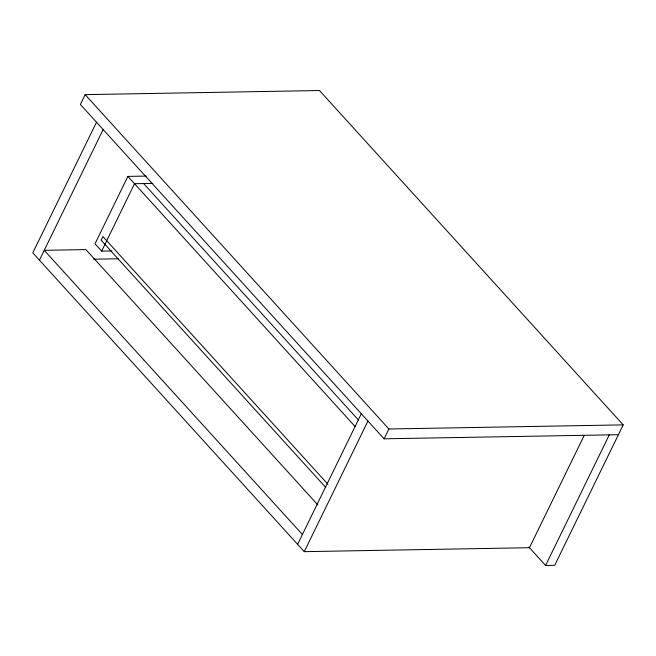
<?xml version="1.0" encoding="UTF-8"?>
<svg xmlns="http://www.w3.org/2000/svg" width="656" height="656" viewBox="0 0 656 656"><rect width="100%" height="100%" fill="white"/><g stroke="black" fill="none" stroke-linecap="round" stroke-linejoin="round"><path stroke-width="0.98" d="M528.843 547.038L545.587 565.472L554.705 565.316L623.2 424.875L319.472 90.528L85.165 94.636L80.368 104.468L384.096 438.815L618.403 434.707M96.506 122.229L32.8 252.839L304.253 551.663L529.458 547.711L584.184 435.494M39.442 260.153L103.148 129.544M146.272 176.079L127.887 176.398L95.005 243.811L101.655 251.125L111.864 250.945M101.655 251.125L134.529 183.713L152.914 183.393M297.611 544.349L361.317 413.739M304.253 551.663L367.959 421.045M384.096 438.815L388.893 428.983L623.2 424.875M545.587 565.472L609.293 434.862M93.693 259.202L118.26 258.767M85.165 94.636L388.893 428.983M143.639 183.557L358.668 420.25M127.887 176.398L355.068 426.482M327.943 484.259L102.926 236.554L101.147 240.203L325.827 487.539M317.898 504.989L85.895 249.592L44.239 250.321L302.408 534.517"/></g></svg>
